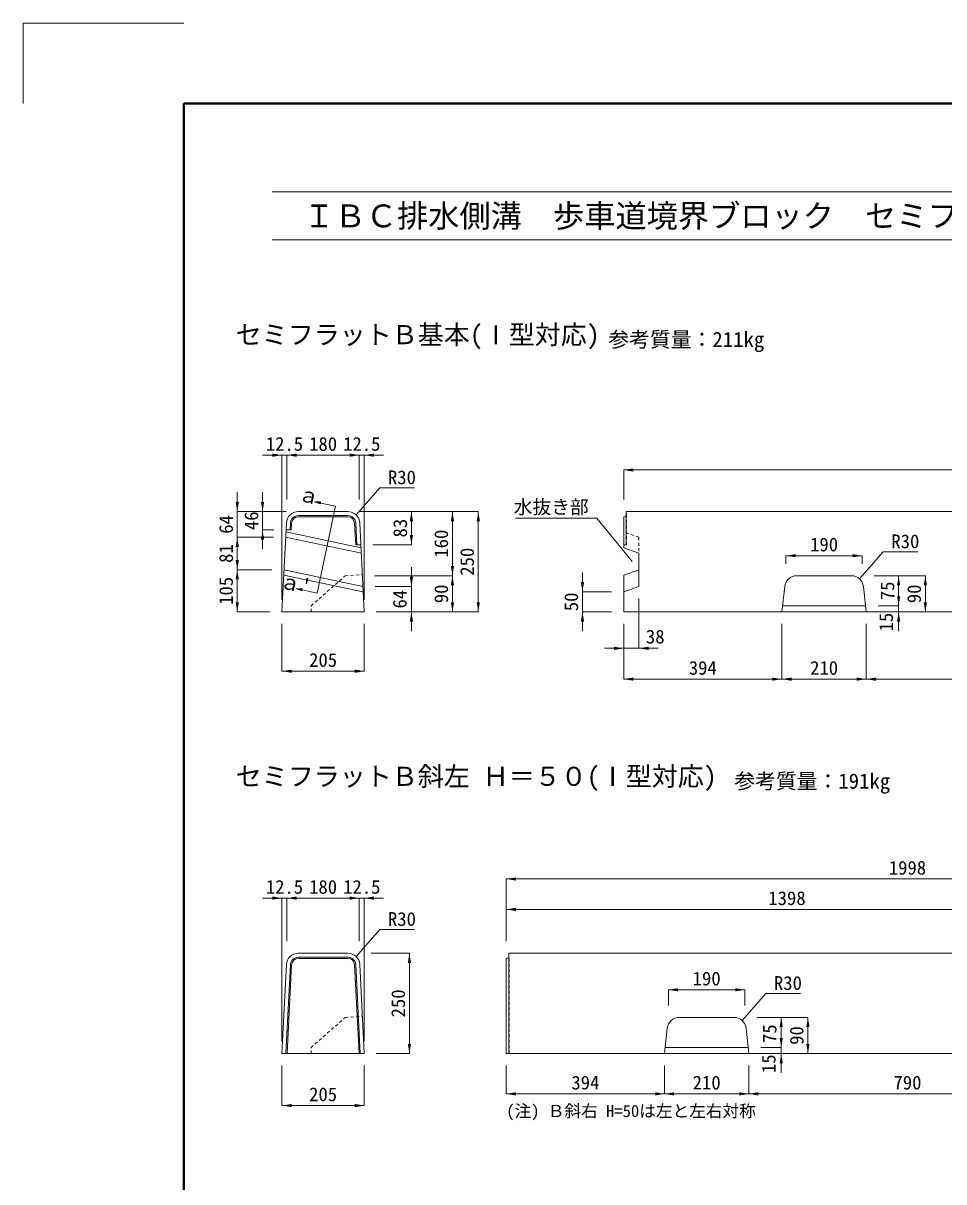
# Model space of a CAD drawing. Units: millimetres at full size. Extents: x -100 to 9174, y -297 to 5643.
# Drawn here: x 4974 to 7266, y 2757 to 5643 of the extents above; entities that cross this region are included whole.
import ezdxf
from ezdxf.enums import TextEntityAlignment as Align

# ---------------------------------------------------------------- set-up
doc = ezdxf.new("R2010")
doc.units = ezdxf.units.MM
doc.header["$LTSCALE"] = 10
doc.linetypes.add('USER2', pattern=[1.35, 0.75, -0.6])
for name, color, linetype, lineweight in [('0_2', 4, 'Continuous', 5), ('Defpoints_3', 7, 'Continuous', 13), ('図枠', 7, 'Continuous', 5), ('境界ブロック', 2, 'Continuous', 9), ('寸法線', 7, 'Continuous', 13), ('引出線', 4, 'Continuous', 13), ('目地', 132, 'Continuous', 5)]:
    doc.layers.add(name, color=color, linetype=linetype, lineweight=lineweight)
doc.layers.add('文字', color=6, linetype='Continuous')
doc.styles.add('ＭＳ ゴシック', font='')
doc.styles.get('ＭＳ ゴシック').set_extended_font_data('MS Gothic')

# ---------------------------------------------------------------- blocks, each defined once
blk = doc.blocks.new('filled_arrow')
at = {"color": 0, "linetype": 'Continuous', "lineweight": -2}
blk.add_solid([(7.5, 1.25), (0, 0), (7.5, -1.25)], dxfattribs=at)

msp = doc.modelspace()

# ---------------------------------------------------------------- hatches: boundary and pattern name
at = {"layer": '寸法線'}
for points in [[(5712.89, 4445.58), (5698.73, 4451.11), (5713.92, 4450.47)], [(5667.3, 4229.17), (5653.14, 4234.7), (5668.33, 4234.06)]]:
    msp.add_hatch(color=256, dxfattribs=at).paths.add_polyline_path(points)

# ---------------------------------------------------------------- linework, layer by layer
at = {"layer": '0_2', "color": 7, "lineweight": 20}
msp.add_line((6468.8, 4091.01), (6468.8, 4009.27), dxfattribs=at)
at = {"layer": 'Defpoints_3'}
for p, q in [((4973.69, 5643), (4973.69, 5443)), ((5373.69, 5643), (4973.69, 5643))]:
    msp.add_line(p, q, dxfattribs=at)
at = {"layer": '図枠', "lineweight": 40}
for q in [(8973.69, 5443), (5373.69, -97)]:
    msp.add_line((5373.69, 5443), q, dxfattribs=at)
at = {"layer": '図枠', "lineweight": 13}
for p, q in [((5593.69, 5223), (8753.69, 5223)), ((5593.69, 5103), (8753.69, 5103))]:
    msp.add_line(p, q, dxfattribs=at)
at = {"layer": '境界ブロック', "lineweight": 20}
for p, q in [((5659.23, 4426.66), (5781.65, 4426.66)), ((6468.8, 4413.66), (6474.8, 4416.24)), ((6474.8, 4426.66), (8460.8, 4426.66)), ((6474.8, 4426.66), (6474.8, 4416.24)), ((5629.01, 4397.99), (5617.94, 4176.66)), ((5822.94, 4176.66), (5811.87, 4398.01)), ((6468.8, 4413.66), (6468.8, 4336.31)), ((6506.8, 4322.88), (6468.8, 4336.31)), ((6506.8, 4322.88), (6506.8, 4281.57)), ((6506.8, 4281.57), (6506.8, 4240.26)), ((6468.8, 4226.83), (6506.8, 4240.26)), ((6468.8, 4176.66), (6468.8, 4226.66)), ((5617.94, 4176.66), (5822.94, 4176.66)), ((6468.8, 4176.66), (8466.8, 4176.66)), ((5658.73, 3326.66), (5782.15, 3326.66)), ((7574.47, 3326.66), (6182.47, 3326.66)), ((6182.47, 3316.23), (6182.47, 3326.66)), ((5629.02, 3298.33), (5617.94, 3076.66)), ((5822.94, 3076.66), (5811.86, 3298.32)), ((6182.47, 3316.23), (6176.47, 3313.66)), ((6176.47, 3076.66), (6176.47, 3313.66)), ((5617.94, 3076.66), (5822.94, 3076.66)), ((6176.47, 3076.66), (8174.47, 3076.66))]:
    msp.add_line(p, q, dxfattribs=at)
at = {"layer": '境界ブロック', "lineweight": 5}
for p, q in [((6474.8, 4416.24), (6474.8, 4344.08)), ((6468.8, 4344.08), (6474.8, 4344.08)), ((6182.47, 3076.66), (6182.47, 3316.23))]:
    msp.add_line(p, q, dxfattribs=at)
at = {"layer": '境界ブロック'}
for p, q in [((5815.63, 4322.88), (5627.23, 4362.57)), ((5814.96, 4336.31), (5627.89, 4375.71)), ((5819.76, 4240.26), (5623.19, 4281.57)), ((6468.8, 4268.52), (6506.8, 4281.66)), ((5820.43, 4226.83), (5622.53, 4268.52)), ((6468.8, 4226.66), (6468.8, 4268.52)), ((6899.65, 4266.66), (7035.95, 4266.66)), ((6862.8, 4176.66), (6869.83, 4239.98)), ((7072.8, 4176.66), (7065.76, 4239.98)), ((6864.3, 4191.66), (7071.3, 4191.66)), ((6607.32, 3166.66), (6743.62, 3166.66)), ((6570.47, 3076.66), (6577.5, 3139.98)), ((6780.47, 3076.66), (6773.43, 3139.98)), ((6571.97, 3091.66), (6778.97, 3091.66))]:
    msp.add_line(p, q, dxfattribs=at)
at = {"layer": '境界ブロック', "color": 7, "linetype": 'USER2'}
for p, q in [((6506.8, 4362.57), (6468.8, 4375.71)), ((6506.8, 4362.57), (6506.8, 4322.88)), ((5690.44, 4191.66), (5775.44, 4266.66)), ((5775.44, 4266.66), (5818.29, 4269.66)), ((5690.44, 4176.66), (5690.44, 4191.66)), ((5690.44, 3091.66), (5775.44, 3166.66)), ((5775.44, 3166.66), (5818.29, 3169.66)), ((5690.44, 3076.66), (5690.44, 3091.66))]:
    msp.add_line(p, q, dxfattribs=at)
at = {"layer": '境界ブロック', "lineweight": 20}
for centre, start, end in [((5658.98, 4396.67), 89.5204, 177.46158), ((5781.9, 4396.67), 2.56647, 90.4796), ((5658.98, 3296.67), 90, 177.13758), ((5781.9, 3296.67), 2.8624, 90)]:
    msp.add_arc(centre, 30, start, end, dxfattribs=at)
at = {"layer": '境界ブロック'}
for centre, start, end in [((6899.65, 4236.66), 90, 173.65925), ((7035.95, 4236.66), 6.34161, 90), ((6607.32, 3136.66), 90, 173.65925), ((6743.62, 3136.66), 6.34161, 90)]:
    msp.add_arc(centre, 30, start, end, dxfattribs=at)
at = {"layer": '寸法線'}
for p, q in [((5569.94, 4567.04), (5678.44, 4567.04)), ((5617.94, 4206.66), (5617.94, 4567.04)), ((5630.44, 4456.66), (5630.44, 4567.04)), ((5630.44, 4567.04), (5810.44, 4567.04)), ((5630.44, 4456.66), (5630.44, 4567.04)), ((5762.44, 4567.04), (5870.94, 4567.04)), ((5810.44, 4456.66), (5810.44, 4567.04)), ((5810.44, 4456.66), (5810.44, 4567.04)), ((5822.94, 4206.66), (5822.94, 4567.04)), ((6468.8, 4530.18), (8466.8, 4530.18)), ((6468.8, 4456.66), (6468.8, 4530.18)), ((5506.75, 4314.57), (5506.75, 4474.66)), ((5569.72, 4332.71), (5569.72, 4474.66)), ((5628.73, 4426.66), (5506.75, 4426.66)), ((5628.73, 4426.66), (5569.72, 4426.66)), ((5812.15, 4426.66), (6106.89, 4426.66)), ((5812.15, 4426.66), (5940.32, 4426.66)), ((5909.56, 4426.66), (6042.48, 4426.66)), ((5940.32, 4344.08), (5940.32, 4426.66)), ((6042.48, 4266.66), (6042.48, 4426.66)), ((6106.89, 4176.66), (6106.89, 4426.66)), ((5506.75, 4281.57), (5506.75, 4362.57)), ((5597.23, 4362.57), (5506.75, 4362.57)), ((5597.23, 4362.57), (5506.75, 4362.57)), ((5598.14, 4380.71), (5569.72, 4380.71)), ((5844.57, 4344.08), (5940.32, 4344.08)), ((6872.8, 4316.66), (7062.8, 4316.66)), ((6872.8, 4296.66), (6872.8, 4316.66)), ((7062.8, 4296.66), (7062.8, 4316.66)), ((5506.75, 4176.66), (5506.75, 4281.57)), ((5593.19, 4281.57), (5506.75, 4281.57)), ((5593.19, 4281.57), (5506.75, 4281.57)), ((5940.32, 4128.66), (5940.32, 4288.26)), ((6366.2, 4128.66), (6366.2, 4274.83)), ((5848.44, 4266.66), (6042.48, 4266.66)), ((5848.44, 4266.66), (6042.48, 4266.66)), ((6042.48, 4176.66), (6042.48, 4266.66)), ((7092.8, 4266.66), (7219.91, 4266.66)), ((7092.8, 4266.66), (7153.41, 4266.66)), ((7153.41, 4191.66), (7153.41, 4266.66)), ((7219.91, 4176.66), (7219.91, 4266.66)), ((5849.76, 4240.26), (5940.32, 4240.26)), ((6438.8, 4226.83), (6366.2, 4226.83)), ((7153.41, 4128.66), (7153.41, 4239.66)), ((6506.8, 4210.26), (6506.8, 4086.03)), ((7102.8, 4191.66), (7153.41, 4191.66)), ((7102.8, 4191.66), (7153.41, 4191.66)), ((5587.94, 4176.66), (5506.75, 4176.66)), ((5852.94, 4176.66), (6106.89, 4176.66)), ((5852.94, 4176.66), (5940.32, 4176.66)), ((5922.06, 4176.66), (6042.48, 4176.66)), ((6438.8, 4176.66), (6366.2, 4176.66)), ((7102.8, 4176.66), (7153.41, 4176.66)), ((7102.8, 4176.66), (7219.91, 4176.66)), ((5617.94, 4146.66), (5617.94, 4028.98)), ((5822.94, 4146.66), (5822.94, 4028.98)), ((6468.8, 4146.66), (6468.8, 4009.27)), ((6468.8, 4146.66), (6468.8, 4086.03)), ((6862.8, 4146.66), (6862.8, 4009.27)), ((6862.8, 4146.66), (6862.8, 4009.27)), ((7072.8, 4146.66), (7072.8, 4009.27)), ((7072.8, 4146.66), (7072.8, 4009.27)), ((6420.8, 4086.03), (6554.8, 4086.03)), ((5617.94, 4028.98), (5822.94, 4028.98)), ((6468.8, 4009.27), (6862.8, 4009.27)), ((6862.8, 4009.27), (7072.8, 4009.27)), ((7072.8, 4009.27), (7862.8, 4009.27)), ((8174.47, 3511.5), (6176.47, 3511.5)), ((6176.47, 3356.66), (6176.47, 3511.5)), ((5569.94, 3463.86), (5678.44, 3463.86)), ((5617.94, 3106.66), (5617.94, 3463.86)), ((5630.44, 3356.66), (5630.44, 3463.86)), ((5630.44, 3463.86), (5810.44, 3463.86)), ((5630.44, 3356.66), (5630.44, 3463.86)), ((5762.44, 3463.86), (5870.94, 3463.86)), ((5810.44, 3356.66), (5810.44, 3463.86)), ((5810.44, 3356.66), (5810.44, 3463.86)), ((5822.94, 3106.66), (5822.94, 3463.86)), ((7574.47, 3435.72), (6176.47, 3435.72)), ((6176.47, 3356.66), (6176.47, 3435.72)), ((5840.44, 3326.66), (5935.36, 3326.66)), ((5935.36, 3076.66), (5935.36, 3326.66)), ((6580.47, 3235.55), (6770.47, 3235.55)), ((6580.47, 3196.66), (6580.47, 3235.55)), ((6770.47, 3196.66), (6770.47, 3235.55)), ((6800.47, 3166.66), (6927.58, 3166.66)), ((6800.47, 3166.66), (6861.08, 3166.66)), ((6861.08, 3091.66), (6861.08, 3166.66)), ((6927.58, 3076.66), (6927.58, 3166.66)), ((6861.08, 3028.66), (6861.08, 3139.66)), ((6810.47, 3091.66), (6861.08, 3091.66)), ((6810.47, 3091.66), (6861.08, 3091.66)), ((5852.94, 3076.66), (5935.36, 3076.66)), ((6810.47, 3076.66), (6927.58, 3076.66)), ((6810.47, 3076.66), (6861.08, 3076.66)), ((5617.94, 3046.66), (5617.94, 2947.2)), ((5822.94, 3046.66), (5822.94, 2947.2)), ((6176.47, 3046.66), (6176.47, 2976.35)), ((6570.47, 3046.66), (6570.47, 2976.35)), ((6570.47, 3046.66), (6570.47, 2976.35)), ((6780.47, 3046.66), (6780.47, 2976.35)), ((6780.47, 3046.66), (6780.47, 2976.35)), ((6176.47, 2976.35), (6570.47, 2976.35)), ((6570.47, 2976.35), (6780.47, 2976.35)), ((6780.47, 2976.35), (7570.47, 2976.35)), ((5617.94, 2947.2), (5822.94, 2947.2))]:
    msp.add_line(p, q, dxfattribs=at)
at = {"layer": '寸法線', "lineweight": 9}
for p, q in [((5751.29, 4440.04), (5698.73, 4451.11)), ((5705.49, 4223.68), (5751.29, 4440.04)), ((5705.49, 4223.68), (5653.04, 4234.73))]:
    msp.add_line(p, q, dxfattribs=at)
at = {"layer": '寸法線'}
for points in [[(5712.89, 4445.58), (5698.73, 4451.11), (5713.92, 4450.47)], [(5667.3, 4229.17), (5653.14, 4234.7), (5668.33, 4234.06)]]:
    msp.add_lwpolyline(points, close=True, dxfattribs=at)
at = {"layer": '引出線'}
for points in [[(5802.54, 4418.43), (5861.84, 4485.81), (5947.99, 4485.81)], [(6489.57, 4302.23), (6401.67, 4410.12), (6199.48, 4410.12)], [(7055.96, 4259.02), (7115.25, 4326.39), (7201.4, 4326.39)], [(5802.58, 3318.4), (5861.87, 3385.78), (5948.02, 3385.78)], [(6763.62, 3159.02), (6822.92, 3226.39), (6909.07, 3226.39)]]:
    msp.add_lwpolyline(points, dxfattribs=at)
at = {"layer": '目地'}
for p, q in [((5658.98, 4416.66), (5781.9, 4416.66)), ((5639.01, 4397.82), (5638.15, 4380.71)), ((5642, 4397.51), (5641.16, 4380.71)), ((5658.98, 4413.66), (5781.9, 4413.66)), ((5798.88, 4397.51), (5801.55, 4344.08)), ((5801.88, 4397.66), (5804.56, 4344.08)), ((5628.14, 4380.71), (5641.16, 4380.71)), ((5814.57, 4344.08), (5801.55, 4344.08)), ((5639, 3297.66), (5627.95, 3076.66)), ((5642, 3297.51), (5630.95, 3076.66)), ((5658.98, 3316.66), (5781.9, 3316.66)), ((5658.98, 3313.66), (5781.9, 3313.66)), ((5809.91, 3076.66), (5798.89, 3297.51)), ((5812.93, 3076.66), (5801.88, 3297.66))]:
    msp.add_line(p, q, dxfattribs=at)
at = {"layer": '目地', "linetype": 'USER2'}
for p, q in [((6474.8, 4426.66), (6475.8, 4416.66)), ((6474.8, 4416.24), (6475.8, 4416.66)), ((6475.8, 4344.08), (6475.8, 4416.66)), ((6474.8, 4344.08), (6475.8, 4344.08)), ((6182.47, 3326.66), (6183.47, 3316.66)), ((6183.47, 3316.66), (6182.47, 3316.23)), ((6183.47, 3076.66), (6183.47, 3316.66))]:
    msp.add_line(p, q, dxfattribs=at)
at = {"layer": '目地'}
for centre, radius, start, end in [((5658.98, 4396.67), 20, 90, 177.13758), ((5781.9, 4396.67), 20, 2.8624, 90), ((5658.98, 4396.67), 17, 90, 177.13758), ((5781.9, 4396.67), 17, 2.8624, 90), ((5658.98, 3296.67), 20, 90, 177.13758), ((5658.98, 3296.67), 17, 90, 177.13758), ((5781.9, 3296.67), 20, 2.8624, 90), ((5781.9, 3296.67), 17, 2.8624, 90)]:
    msp.add_arc(centre, radius, start, end, dxfattribs=at)

# ---------------------------------------------------------------- block references
at = {"layer": '寸法線', "xscale": 3.2, "yscale": 3.2}
for p, rotation in [((5617.94, 4567.04), 180), ((5810.44, 4567.04), 180), ((5810.44, 4567.04), 180), ((5506.75, 4426.66), 90), ((5569.72, 4426.66), 90), ((5940.32, 4426.66), 270), ((6042.48, 4426.66), 270), ((6106.89, 4426.66), 270), ((5506.75, 4362.57), 270), ((5506.75, 4362.57), 270), ((5569.72, 4380.71), 270), ((5940.32, 4344.08), 90), ((5506.75, 4281.57), 90), ((7062.8, 4316.66), 180), ((5506.75, 4281.57), 270), ((6042.48, 4266.66), 90), ((5940.32, 4240.26), 90), ((6042.48, 4266.66), 270), ((6366.2, 4226.83), 90), ((7153.41, 4266.66), 270), ((7219.91, 4266.66), 270), ((7153.41, 4191.66), 90), ((7153.41, 4191.66), 90), ((5506.75, 4176.66), 90), ((6042.48, 4176.66), 90), ((6106.89, 4176.66), 90), ((7219.91, 4176.66), 90), ((5940.32, 4176.66), 270), ((6366.2, 4176.66), 270), ((7153.41, 4176.66), 270), ((6468.8, 4086.03), 180), ((5822.94, 4028.98), 180), ((6862.8, 4009.27), 180), ((7072.8, 4009.27), 180), ((5617.94, 3463.86), 180), ((5810.44, 3463.86), 180), ((5810.44, 3463.86), 180), ((5935.36, 3326.66), 270), ((6770.47, 3235.55), 180), ((6861.08, 3166.66), 270), ((6927.58, 3166.66), 270), ((5935.36, 3076.66), 90), ((6861.08, 3091.66), 90), ((6861.08, 3091.66), 90), ((6927.58, 3076.66), 90), ((6861.08, 3076.66), 270), ((6570.47, 2976.35), 180), ((6780.47, 2976.35), 180), ((5822.94, 2947.2), 180)]:
    msp.add_blockref('filled_arrow', p, dxfattribs=dict(at, rotation=rotation))
for p in [(5630.44, 4567.04), (5630.44, 4567.04), (5822.94, 4567.04), (6468.8, 4530.18), (6872.8, 4316.66), (6506.8, 4086.03), (5617.94, 4028.98), (6468.8, 4009.27), (6862.8, 4009.27), (7072.8, 4009.27), (6176.47, 3511.5), (5630.44, 3463.86), (5630.44, 3463.86), (5822.94, 3463.86), (6176.47, 3435.72), (6580.47, 3235.55), (6176.47, 2976.35), (6570.47, 2976.35), (6780.47, 2976.35), (5617.94, 2947.2)]:
    msp.add_blockref('filled_arrow', p, dxfattribs=at)
at = {"layer": '引出線', "xscale": 0.16, "yscale": 0.16}
for p, rotation in [((5802.54, 4418.43), 48.7), ((6489.57, 4302.23), 129.2), ((7055.96, 4259.02), 48.7), ((5802.58, 3318.4), 48.7), ((6763.62, 3159.02), 48.7)]:
    msp.add_blockref('filled_arrow', p, dxfattribs=dict(at, rotation=rotation))

# ---------------------------------------------------------------- texts
at = {"layer": '0_2', "color": 7, "style": 'ＭＳ ゴシック'}
for s, rotation, p in [('ａ', 346.001, (5652.93, 4443.74)), ("ａ'", 346, (5606.78, 4226.68))]:
    msp.add_text(s, height=37.98, rotation=rotation, dxfattribs=at).set_placement(p, align=Align.BOTTOM_LEFT)
at = {"layer": '図枠', "style": 'ＭＳ ゴシック'}
msp.add_text('\u3000ＩＢＣ排水側溝\u3000歩車道境界ブロック\u3000セミフラットＢ', height=56.96, dxfattribs=at).set_placement((5593.69, 5163), align=Align.MIDDLE_LEFT)
at = {"layer": '寸法線', "style": 'ＭＳ ゴシック'}
for s, p in [('12.5', (5624.19, 4595.04)), ('180', (5720.44, 4595.04)), ('12.5', (5816.69, 4595.04)), ('190', (6967.8, 4344.66)), ('38', (6547.34, 4115.08)), ('205', (5720.44, 4056.98)), ('394', (6665.8, 4037.27)), ('210', (6967.8, 4037.27)), ('1998', (7175.47, 3539.5)), ('12.5', (5624.19, 3491.86)), ('180', (5720.44, 3491.86)), ('12.5', (5816.69, 3491.86)), ('1398', (6875.47, 3463.72)), ('190', (6675.47, 3263.55)), ('394', (6373.47, 3004.35)), ('210', (6675.47, 3004.35)), ('790', (7175.47, 3004.35)), ('205', (5720.44, 2975.2))]:
    msp.add_text(s, height=34.18, dxfattribs=at).set_placement(p, align=Align.MIDDLE_CENTER)
for s, p in [('64', (5478.75, 4394.62)), ('46', (5541.72, 4403.69)), ('83', (5912.32, 4385.37)), ('160', (6014.48, 4346.66)), ('81', (5478.75, 4322.07)), ('250', (6078.89, 4301.66)), ('105', (5478.75, 4229.12)), ('90', (6014.48, 4221.66)), ('75', (7125.41, 4229.16)), ('90', (7191.91, 4221.66)), ('64', (5911.46, 4208.46)), ('50', (6338.2, 4201.75)), ('15', (7122.18, 4151.45)), ('250', (5907.36, 3201.66)), ('75', (6832.16, 3126.31)), ('90', (6899.58, 3121.66)), ('15', (6829.85, 3051.45))]:
    msp.add_text(s, height=34.18, rotation=90, dxfattribs=at).set_placement(p, align=Align.MIDDLE_CENTER)
at = {"layer": '引出線', "style": 'ＭＳ ゴシック'}
for p in [(5881.84, 4529.01), (7135.25, 4369.59), (5881.87, 3428.98), (6842.92, 3269.59)]:
    msp.add_text('R30', height=34.18, dxfattribs=at).set_placement(p, align=Align.TOP_LEFT)
msp.add_text('水抜き部', height=34.18, dxfattribs=at).set_placement((6381.67, 4455.15), align=Align.TOP_RIGHT)
at = {"layer": '文字', "style": 'ＭＳ ゴシック'}
for s, p in [('セミフラットＢ基本(Ⅰ型対応)', (5502.9, 4890.92)), ('セミフラットＢ斜左 Ｈ＝５０(Ⅰ型対応)', (5502.9, 3790.92))]:
    msp.add_text(s, height=47.47, dxfattribs=at).set_placement(p, align=Align.TOP_LEFT)
for s, p in [('参考質量：211kg', (6624.73, 4855.3)), ('参考質量：191kg', (6938.34, 3755.3))]:
    msp.add_text(s, height=37.98, dxfattribs=at).set_placement(p, align=Align.MIDDLE_CENTER)
msp.add_text('(注) Ｂ斜右 H=50は左と左右対称', height=30.38, dxfattribs=at).set_placement((6176.47, 2909.37), align=Align.BOTTOM_LEFT)

doc.saveas('drawing.dxf')
